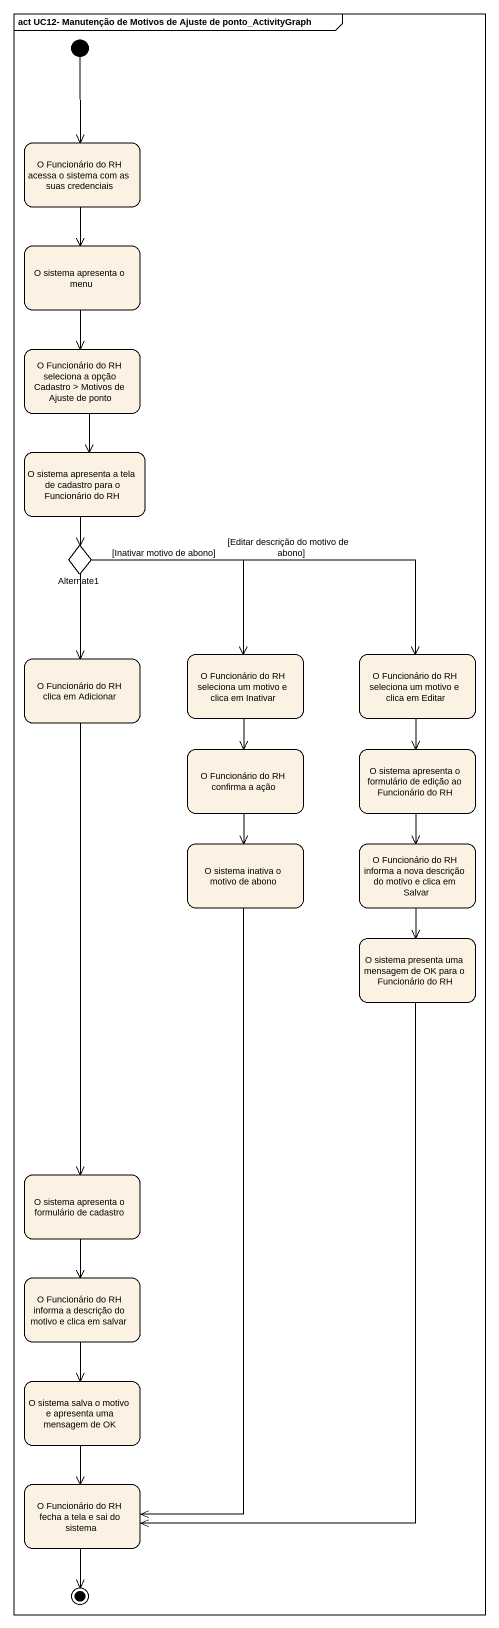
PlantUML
@startuml
mainframe act UC12- Manutenção de Motivos de Ajuste de ponto_ActivityGraph
hide empty description
state "O Funcionário do RH acessa o sistema com as suas credenciais" as O_Funcionário_do_RH_acessa
state "O sistema apresenta o menu" as O_sistema_apresenta_o_menu
state "O Funcionário do RH seleciona a opção Cadastro > Motivos de Ajuste de ponto" as O_Funcionário_do_RH
state "O sistema apresenta a tela de cadastro para o Funcionário do RH" as O_sistema_apresenta_a_tela
state Alternate1 <<choice>>
state "O Funcionário do RH clica em Adicionar" as O_Funcionário_do_RH_clica
state "O Funcionário do RH seleciona um motivo e clica em Inativar" as O_Funcionário_do_RH_2
state "O Funcionário do RH seleciona um motivo e clica em Editar" as O_Funcionário_do_RH_3
state "O Funcionário do RH confirma a ação" as O_Funcionário_do_RH_4
state "O sistema apresenta o formulário de edição ao Funcionário do RH" as O_sistema_apresenta_o
state "O sistema inativa o motivo de abono" as O_sistema_inativa_o_motivo
state "O Funcionário do RH informa a nova descrição do motivo e clica em Salvar" as O_Funcionário_do_RH_informa
state "O sistema presenta uma mensagem de OK para o Funcionário do RH" as O_sistema_presenta_uma
state "O sistema apresenta o formulário de cadastro" as O_sistema_apresenta_o_2
state "O Funcionário do RH informa a descrição do motivo e clica em salvar" as O_Funcionário_do_RH_informa_2
state "O sistema salva o motivo e apresenta uma mensagem de OK" as O_sistema_salva_o_motivo_e
state "O Funcionário do RH fecha a tela e sai do sistema" as O_Funcionário_do_RH_fecha_a
[*] --> O_Funcionário_do_RH_acessa
O_Funcionário_do_RH_acessa --> O_sistema_apresenta_o_menu
O_sistema_apresenta_o_menu --> O_Funcionário_do_RH
O_Funcionário_do_RH --> O_sistema_apresenta_a_tela
O_sistema_apresenta_a_tela --> Alternate1
Alternate1 --> O_Funcionário_do_RH_clica
Alternate1 --> O_Funcionário_do_RH_2 : [Inativar motivo de abono]
Alternate1 -right-> O_Funcionário_do_RH_3 : [Editar descrição do motivo de abono]
O_Funcionário_do_RH_clica --> O_sistema_apresenta_o_2
O_Funcionário_do_RH_2 --> O_Funcionário_do_RH_4
O_Funcionário_do_RH_3 --> O_sistema_apresenta_o
O_Funcionário_do_RH_4 --> O_sistema_inativa_o_motivo
O_sistema_apresenta_o --> O_Funcionário_do_RH_informa
O_sistema_inativa_o_motivo --> O_Funcionário_do_RH_fecha_a
O_Funcionário_do_RH_informa --> O_sistema_presenta_uma
O_sistema_presenta_uma --> O_Funcionário_do_RH_fecha_a
O_sistema_apresenta_o_2 --> O_Funcionário_do_RH_informa_2
O_Funcionário_do_RH_informa_2 --> O_sistema_salva_o_motivo_e
O_sistema_salva_o_motivo_e --> O_Funcionário_do_RH_fecha_a
O_Funcionário_do_RH_fecha_a --> [*]
@enduml
